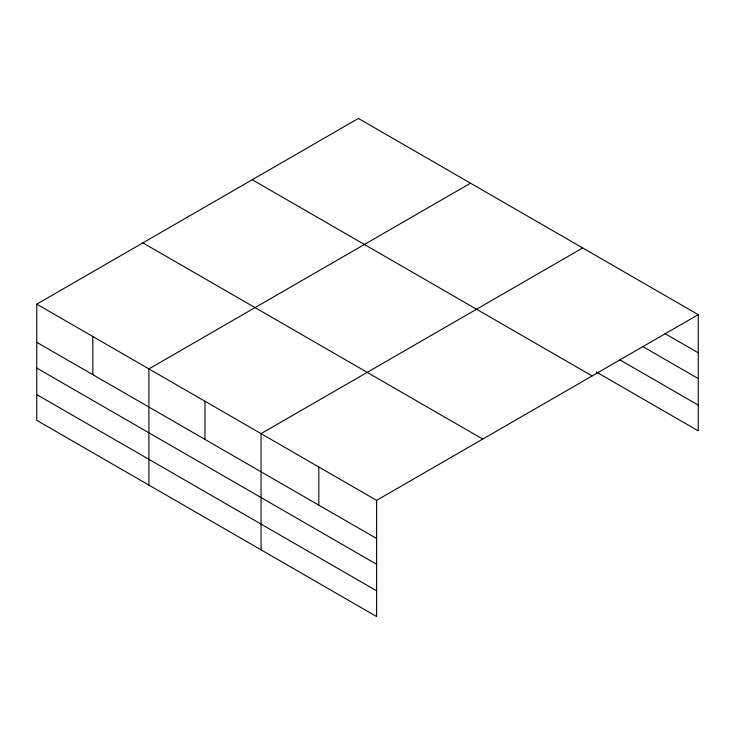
<?xml version="1.0" encoding="UTF-8"?>
<svg xmlns="http://www.w3.org/2000/svg" width="735" height="735" viewBox="0 0 735 735"><rect width="100%" height="100%" fill="white"/><g stroke="black" fill="none" stroke-linecap="round" stroke-linejoin="round"><path stroke-width="1.1" d="M376.605 564.269L376.605 500.36L36.75 304.143L36.75 420.337L376.605 616.555L376.605 564.269L36.75 368.051M596.407 372.057L698.25 430.857L698.25 314.663L358.395 118.445L36.75 304.143M470.547 183.199L148.902 368.896L148.902 485.091M582.699 247.952L261.054 433.65L261.054 549.844M376.605 500.36L698.25 314.663M664.954 333.598L698.25 352.818M642.436 346.341L698.25 378.571M619.908 359.874L698.25 405.104M252.252 179.726L592.107 375.943M142.893 242.862L482.748 439.08M36.75 342.299L376.605 538.516M36.75 394.585L376.605 590.802M318.834 467.001L318.834 505.156M204.982 401.273L204.982 439.429M92.831 336.52L92.831 374.675"/></g></svg>
